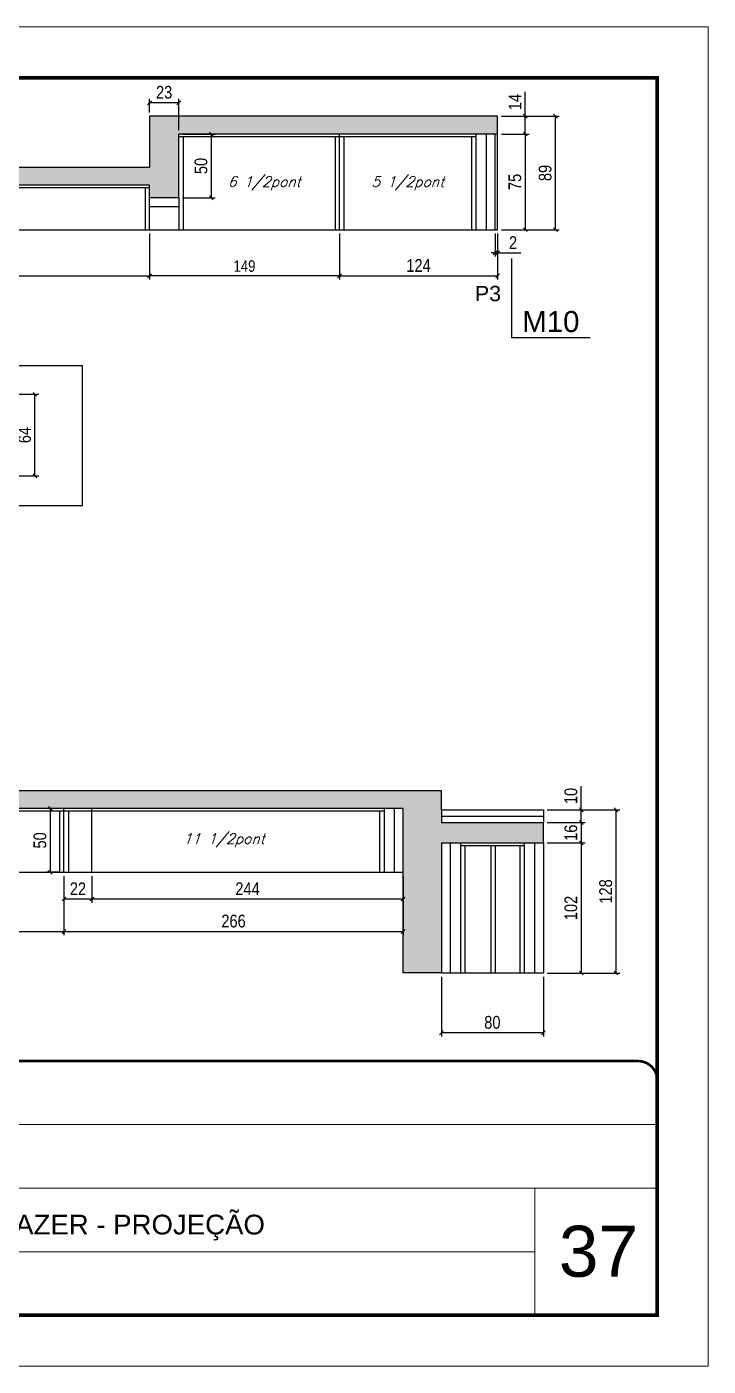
# Model space of a CAD drawing. Extents: x 2603 to 22413, y 1253 to 30260.
# Drawn here: x 3554 to 4088, y 18482 to 19532 of the extents above; entities that cross this region are included whole.
import ezdxf

# ---------------------------------------------------------------- set-up
doc = ezdxf.new("R2010")
doc.units = 0
doc.linetypes.add('CONTINUO', pattern=[0])
doc.linetypes.add('DASHED', pattern=[0.75, 0.5, -0.25])
for name, color, linetype in [('5', 5, 'Continuous'), ('COTA', 241, 'Continuous'), ('NOMENCLATURA', 7, 'Continuous'), ('Painéis', 200, 'Continuous'), ('SARR_2.2x10', 60, 'Continuous'), ('SARR_2.2x7', 40, 'Continuous'), ('SARR_3.5x7', 81, 'Continuous'), ('texto', 7, 'Continuous')]:
    doc.layers.add(name, color=color, linetype=linetype)
for name, color, linetype, lineweight in [('CARIMBO', 255, 'Continuous', 9), ('Folhas', 255, 'Continuous', 9), ('SARRAFO DE PRESSAO', 251, 'DASHED', 9)]:
    doc.layers.add(name, color=color, linetype=linetype, lineweight=lineweight)
doc.styles.add('ARIAL', font='arial.ttf')
doc.styles.add('COTA TECNICA', font='techl___.ttf', dxfattribs={"height": 10})
doc.styles.add('COTA TECNICA-50', font='techl___.ttf', dxfattribs={"height": 9})
doc.styles.add('Romans', font='romans.shx')
doc.styles.get("Standard").update_dxf_attribs({"font": 'arial.ttf'})
doc.dimstyles.new('COTA PAINEL-50', dxfattribs={"dimtxt": 9, "dimasz": 3, "dimexe": 3, "dimexo": 3, "dimgap": 3, "dimtad": 1, "dimdec": 1, "dimzin": 12, "dimdsep": 46, "dimtxsty": 'COTA TECNICA-50', "dimblk1": 'OBLIQUE', "dimblk2": 'OBLIQUE', "dimsah": 1, "dimcen": 0.9, "dimclrd": 4, "dimclre": 4, "dimclrt": 240, "dimadec": 1, "dimazin": 3, "dimtfac": 1, "dimtdec": 1, "dimtmove": 0, "dimatfit": 3, "dimfxl": 1, "dimtolj": 1, "dimtzin": 12, "dimarcsym": 0})
doc.dimstyles.new('PAINEL', dxfattribs={"dimtxt": 10, "dimasz": 3, "dimexe": 3, "dimexo": 3, "dimgap": 3, "dimtad": 1, "dimdec": 1, "dimzin": 12, "dimdsep": 46, "dimtxsty": 'COTA TECNICA', "dimblk1": 'OBLIQUE', "dimblk2": 'OBLIQUE', "dimsah": 1, "dimcen": 0.9, "dimclrd": 4, "dimclre": 4, "dimclrt": 240, "dimadec": 1, "dimazin": 3, "dimtfac": 1, "dimtdec": 1, "dimtmove": 0, "dimatfit": 3, "dimfxl": 1, "dimtolj": 1, "dimtzin": 12, "dimarcsym": 0})

# ---------------------------------------------------------------- blocks, each defined once
blk = doc.blocks.new('9999999999')
at = {"color": 30, "linetype": 'CONTINUO'}
for p, q in [((98564.6, 34379.6), (99584, 34379.6)), ((98564.6, 34329.8), (99488, 34329.8)), ((99584, 34329.8), (99488, 34329.8)), ((99488, 34329.8), (99488, 34230.2)), ((98564.6, 34280), (99488, 34280))]:
    blk.add_line(p, q, dxfattribs=at)
at = {"color": 30, "linetype": 'CONTINUO', "const_width": 2}
blk.add_lwpolyline([(99584, 34230.2), (99584, 34414.4, 0.414214), (99569, 34429.4), (98229, 34429.4, 0.414214), (98214, 34414.4), (98214, 34245.2, 0.414214), (98229, 34230.2), (99584, 34230.2)], format="xyb", dxfattribs=at)
at = {"layer": 'Folhas'}
blk.add_lwpolyline([(98139, 34190.2), (99624, 34190.2), (99624, 35240.2), (98139, 35240.2)], close=True, dxfattribs=at)
at = {"layer": 'Folhas', "color": 30, "const_width": 3}
blk.add_lwpolyline([(98214, 34230.2), (99584, 34230.2), (99584, 35200.2), (98214, 35200.2)], close=True, dxfattribs=at)
at = {"color": 7, "linetype": 'Continuous', "ltscale": 5, "style": 'ARIAL'}
blk.add_text('BUSINESS CENTER E LAZER - PROJEÇÃO', height=15.483, dxfattribs=at).set_placement((98837.7, 34293.5))
blk = doc.blocks.new('_Oblique')
at = {"color": 0, "linetype": 'ByBlock', "lineweight": -2}
blk.add_line((-0.5, -0.5), (0.5, 0.5), dxfattribs=at)
blk = doc.blocks.new('*D411')
at = {"layer": 'COTA', "color": 4, "linetype": 'ByBlock', "lineweight": -2, "transparency": 16777216}
for p, q in [((3649.8, 19369.9), (3649.8, 19333.8)), ((3798.8, 19369.9), (3798.8, 19333.8)), ((3798.8, 19336.8), (3649.8, 19336.8))]:
    blk.add_line(p, q, dxfattribs=at)
at = {"layer": 'Defpoints', "color": 0, "linetype": 'ByBlock', "transparency": 16777216}
for p in [(3649.8, 19372.9), (3798.8, 19372.9), (3649.8, 19336.8)]:
    blk.add_point(p, dxfattribs=at)
at = {"layer": 'COTA', "color": 4, "linetype": 'ByBlock', "lineweight": -2, "transparency": 16777216, "xscale": 3, "yscale": 3, "zscale": 3, "rotation": 180}
blk.add_blockref('_Oblique', (3649.8, 19336.8), dxfattribs=at)
at = {"layer": 'COTA', "color": 4, "linetype": 'ByBlock', "lineweight": -2, "transparency": 16777216, "xscale": 3, "yscale": 3, "zscale": 3}
blk.add_blockref('_Oblique', (3798.8, 19336.8), dxfattribs=at)
at = {"layer": 'COTA', "color": 240, "linetype": 'ByBlock', "transparency": 16777216, "insert": (3724.3, 19344.4), "char_height": 9, "attachment_point": 5, "style": 'COTA TECNICA-50'}
blk.add_mtext('\\A1;149', dxfattribs=at)
blk = doc.blocks.new('*D2286')
at = {"layer": 'COTA', "color": 4, "linetype": 'ByBlock', "lineweight": -2, "transparency": 16777216}
for p, q in [((3798.8, 19369.9), (3798.8, 19333.8)), ((3922.8, 19369.9), (3922.8, 19333.8)), ((3798.8, 19336.8), (3922.8, 19336.8))]:
    blk.add_line(p, q, dxfattribs=at)
at = {"layer": 'Defpoints', "color": 0, "linetype": 'ByBlock', "transparency": 16777216}
for p in [(3798.8, 19372.9), (3922.8, 19372.9), (3922.8, 19336.8)]:
    blk.add_point(p, dxfattribs=at)
at = {"layer": 'COTA', "color": 4, "linetype": 'ByBlock', "lineweight": -2, "transparency": 16777216, "xscale": 3, "yscale": 3, "zscale": 3, "rotation": 180}
blk.add_blockref('_Oblique', (3798.8, 19336.8), dxfattribs=at)
at = {"layer": 'COTA', "color": 4, "linetype": 'ByBlock', "lineweight": -2, "transparency": 16777216, "xscale": 3, "yscale": 3, "zscale": 3}
blk.add_blockref('_Oblique', (3922.8, 19336.8), dxfattribs=at)
at = {"layer": 'COTA', "color": 240, "linetype": 'ByBlock', "transparency": 16777216, "insert": (3860.8, 19344.9), "char_height": 10, "attachment_point": 5, "style": 'COTA TECNICA'}
blk.add_mtext('\\A1;124', dxfattribs=at)
blk = doc.blocks.new('*D2287')
at = {"layer": 'COTA', "color": 4, "linetype": 'ByBlock', "lineweight": -2, "transparency": 16777216}
for p, q in [((3405.8, 19369.9), (3405.8, 19333.8)), ((3649.8, 19369.9), (3649.8, 19333.8)), ((3405.8, 19336.8), (3649.8, 19336.8))]:
    blk.add_line(p, q, dxfattribs=at)
at = {"layer": 'Defpoints', "color": 0, "linetype": 'ByBlock', "transparency": 16777216}
for p in [(3405.8, 19372.9), (3649.8, 19372.9), (3649.8, 19336.8)]:
    blk.add_point(p, dxfattribs=at)
at = {"layer": 'COTA', "color": 4, "linetype": 'ByBlock', "lineweight": -2, "transparency": 16777216, "xscale": 3, "yscale": 3, "zscale": 3, "rotation": 180}
blk.add_blockref('_Oblique', (3405.8, 19336.8), dxfattribs=at)
at = {"layer": 'COTA', "color": 4, "linetype": 'ByBlock', "lineweight": -2, "transparency": 16777216, "xscale": 3, "yscale": 3, "zscale": 3}
blk.add_blockref('_Oblique', (3649.8, 19336.8), dxfattribs=at)
at = {"layer": 'COTA', "color": 240, "linetype": 'ByBlock', "transparency": 16777216, "insert": (3527.8, 19344.9), "char_height": 10, "attachment_point": 5, "style": 'COTA TECNICA'}
blk.add_mtext('\\A1;244', dxfattribs=at)
blk = doc.blocks.new('*D2308')
at = {"layer": 'COTA', "color": 4, "linetype": 'ByBlock', "lineweight": -2, "transparency": 16777216}
for p, q in [((3925.8, 19447.9), (3947.5, 19447.9)), ((3944.5, 19447.9), (3944.5, 19372.9)), ((3925.8, 19372.9), (3947.5, 19372.9))]:
    blk.add_line(p, q, dxfattribs=at)
at = {"layer": 'Defpoints', "color": 0, "linetype": 'ByBlock', "transparency": 16777216}
for p in [(3922.8, 19447.9), (3922.8, 19372.9), (3944.5, 19372.9)]:
    blk.add_point(p, dxfattribs=at)
at = {"layer": 'COTA', "color": 4, "linetype": 'ByBlock', "lineweight": -2, "transparency": 16777216, "xscale": 3, "yscale": 3, "zscale": 3}
for p, rotation in [((3944.5, 19447.9), 90), ((3944.5, 19372.9), 270)]:
    blk.add_blockref('_Oblique', p, dxfattribs=dict(at, rotation=rotation))
at = {"layer": 'COTA', "color": 240, "linetype": 'ByBlock', "transparency": 16777216, "insert": (3936.4, 19410.4), "char_height": 10, "attachment_point": 5, "rotation": 90, "style": 'COTA TECNICA'}
blk.add_mtext('\\A1;75', dxfattribs=at)
blk = doc.blocks.new('*D2309')
at = {"layer": 'COTA', "color": 4, "linetype": 'ByBlock', "lineweight": -2, "transparency": 16777216}
for p, q in [((3944.5, 19461.9), (3944.5, 19481)), ((3925.8, 19461.9), (3947.5, 19461.9)), ((3944.5, 19447.9), (3944.5, 19461.9)), ((3925.8, 19447.9), (3947.5, 19447.9))]:
    blk.add_line(p, q, dxfattribs=at)
at = {"layer": 'Defpoints', "color": 0, "linetype": 'ByBlock', "transparency": 16777216}
for p in [(3922.8, 19461.9), (3944.5, 19461.9), (3922.8, 19447.9)]:
    blk.add_point(p, dxfattribs=at)
at = {"layer": 'COTA', "color": 4, "linetype": 'ByBlock', "lineweight": -2, "transparency": 16777216, "xscale": 3, "yscale": 3, "zscale": 3}
for p, rotation in [((3944.5, 19461.9), 90), ((3944.5, 19447.9), 270)]:
    blk.add_blockref('_Oblique', p, dxfattribs=dict(at, rotation=rotation))
at = {"layer": 'COTA', "color": 240, "linetype": 'ByBlock', "transparency": 16777216, "insert": (3936.4, 19473), "char_height": 10, "attachment_point": 5, "rotation": 90, "style": 'COTA TECNICA'}
blk.add_mtext('\\A1;14', dxfattribs=at)
blk = doc.blocks.new('*D2310')
at = {"layer": 'COTA', "color": 4, "linetype": 'ByBlock', "lineweight": -2, "transparency": 16777216}
for p, q in [((3925.8, 19461.9), (3971.2, 19461.9)), ((3968.2, 19372.9), (3968.2, 19461.9)), ((3925.8, 19372.9), (3971.2, 19372.9))]:
    blk.add_line(p, q, dxfattribs=at)
at = {"layer": 'Defpoints', "color": 0, "linetype": 'ByBlock', "transparency": 16777216}
for p in [(3922.8, 19461.9), (3968.2, 19461.9), (3922.8, 19372.9)]:
    blk.add_point(p, dxfattribs=at)
at = {"layer": 'COTA', "color": 4, "linetype": 'ByBlock', "lineweight": -2, "transparency": 16777216, "xscale": 3, "yscale": 3, "zscale": 3}
for p, rotation in [((3968.2, 19461.9), 90), ((3968.2, 19372.9), 270)]:
    blk.add_blockref('_Oblique', p, dxfattribs=dict(at, rotation=rotation))
at = {"layer": 'COTA', "color": 240, "linetype": 'ByBlock', "transparency": 16777216, "insert": (3960.1, 19417.4), "char_height": 10, "attachment_point": 5, "rotation": 90, "style": 'COTA TECNICA'}
blk.add_mtext('\\A1;89', dxfattribs=at)
blk = doc.blocks.new('*D2311')
at = {"layer": 'COTA', "color": 4, "linetype": 'ByBlock', "lineweight": -2, "transparency": 16777216}
for p, q in [((3649.8, 19464.9), (3649.8, 19475.4)), ((3672.8, 19472.4), (3649.8, 19472.4)), ((3672.8, 19450.9), (3672.8, 19475.4))]:
    blk.add_line(p, q, dxfattribs=at)
at = {"layer": 'Defpoints', "color": 0, "linetype": 'ByBlock', "transparency": 16777216}
for p in [(3649.8, 19472.4), (3649.8, 19461.9), (3672.8, 19447.9)]:
    blk.add_point(p, dxfattribs=at)
at = {"layer": 'COTA', "color": 4, "linetype": 'ByBlock', "lineweight": -2, "transparency": 16777216, "xscale": 3, "yscale": 3, "zscale": 3, "rotation": 180}
blk.add_blockref('_Oblique', (3649.8, 19472.4), dxfattribs=at)
at = {"layer": 'COTA', "color": 4, "linetype": 'ByBlock', "lineweight": -2, "transparency": 16777216, "xscale": 3, "yscale": 3, "zscale": 3}
blk.add_blockref('_Oblique', (3672.8, 19472.4), dxfattribs=at)
at = {"layer": 'COTA', "color": 240, "linetype": 'ByBlock', "transparency": 16777216, "insert": (3661.3, 19480.6), "char_height": 10, "attachment_point": 5, "style": 'COTA TECNICA'}
blk.add_mtext('\\A1;23', dxfattribs=at)
blk = doc.blocks.new('*D2312')
at = {"layer": 'COTA', "color": 4, "linetype": 'ByBlock', "lineweight": -2, "transparency": 16777216}
for p, q in [((3675.8, 19447.9), (3701.3, 19447.9)), ((3698.3, 19447.9), (3698.3, 19397.9)), ((3675.8, 19397.9), (3701.3, 19397.9))]:
    blk.add_line(p, q, dxfattribs=at)
at = {"layer": 'Defpoints', "color": 0, "linetype": 'ByBlock', "transparency": 16777216}
for p in [(3672.8, 19447.9), (3672.8, 19397.9), (3698.3, 19397.9)]:
    blk.add_point(p, dxfattribs=at)
at = {"layer": 'COTA', "color": 4, "linetype": 'ByBlock', "lineweight": -2, "transparency": 16777216, "xscale": 3, "yscale": 3, "zscale": 3}
for p, rotation in [((3698.3, 19447.9), 90), ((3698.3, 19397.9), 270)]:
    blk.add_blockref('_Oblique', p, dxfattribs=dict(at, rotation=rotation))
at = {"layer": 'COTA', "color": 240, "linetype": 'ByBlock', "transparency": 16777216, "insert": (3690.2, 19422.9), "char_height": 10, "attachment_point": 5, "rotation": 90, "style": 'COTA TECNICA'}
blk.add_mtext('\\A1;50', dxfattribs=at)
blk = doc.blocks.new('*D2315')
at = {"layer": 'COTA', "color": 4, "linetype": 'ByBlock', "lineweight": -2, "transparency": 16777216}
for p, q in [((3920.8, 19369.9), (3920.8, 19351.8)), ((3922.8, 19369.9), (3922.8, 19351.8)), ((3920.8, 19354.8), (3917.8, 19354.8)), ((3920.8, 19354.8), (3922.8, 19354.8)), ((3922.8, 19354.8), (3941, 19354.8))]:
    blk.add_line(p, q, dxfattribs=at)
at = {"layer": 'Defpoints', "color": 0, "linetype": 'ByBlock', "transparency": 16777216}
for p in [(3920.8, 19372.9), (3922.8, 19372.9), (3922.8, 19354.8)]:
    blk.add_point(p, dxfattribs=at)
at = {"layer": 'COTA', "color": 4, "linetype": 'ByBlock', "lineweight": -2, "transparency": 16777216, "xscale": 3, "yscale": 3, "zscale": 3}
blk.add_blockref('_Oblique', (3920.8, 19354.8), dxfattribs=at)
at = {"layer": 'COTA', "color": 4, "linetype": 'ByBlock', "lineweight": -2, "transparency": 16777216, "xscale": 3, "yscale": 3, "zscale": 3, "rotation": 180}
blk.add_blockref('_Oblique', (3922.8, 19354.8), dxfattribs=at)
at = {"layer": 'COTA', "color": 240, "linetype": 'ByBlock', "transparency": 16777216, "insert": (3934.9, 19362.8), "char_height": 10, "attachment_point": 5, "style": 'COTA TECNICA'}
blk.add_mtext('\\A1;2', dxfattribs=at)
blk = doc.blocks.new('*D2290')
at = {"layer": 'COTA', "color": 4, "linetype": 'ByBlock', "lineweight": -2, "transparency": 16777216}
for p, q in [((3500.7, 19243.9), (3563, 19243.9)), ((3560, 19179.9), (3560, 19243.9)), ((3500.7, 19179.9), (3563, 19179.9))]:
    blk.add_line(p, q, dxfattribs=at)
at = {"layer": 'Defpoints', "color": 0, "linetype": 'ByBlock', "transparency": 16777216}
for p in [(3497.7, 19243.9), (3560, 19243.9), (3497.7, 19179.9)]:
    blk.add_point(p, dxfattribs=at)
at = {"layer": 'COTA', "color": 4, "linetype": 'ByBlock', "lineweight": -2, "transparency": 16777216, "xscale": 3, "yscale": 3, "zscale": 3}
for p, rotation in [((3560, 19243.9), 90), ((3560, 19179.9), 270)]:
    blk.add_blockref('_Oblique', p, dxfattribs=dict(at, rotation=rotation))
at = {"layer": 'COTA', "color": 240, "linetype": 'ByBlock', "transparency": 16777216, "insert": (3551.9, 19211.9), "char_height": 10, "attachment_point": 5, "rotation": 90, "style": 'COTA TECNICA'}
blk.add_mtext('\\A1;64', dxfattribs=at)
blk = doc.blocks.new('*D2297')
at = {"layer": 'COTA', "color": 4, "linetype": 'ByBlock', "lineweight": -2, "transparency": 16777216}
for p, q in [((3338.7, 18866.2), (3338.7, 18819.8)), ((3582.7, 18866.2), (3582.7, 18819.8)), ((3338.7, 18822.8), (3582.7, 18822.8))]:
    blk.add_line(p, q, dxfattribs=at)
at = {"layer": 'Defpoints', "color": 0, "linetype": 'ByBlock', "transparency": 16777216}
for p in [(3338.7, 18869.2), (3582.7, 18869.2), (3582.7, 18822.8)]:
    blk.add_point(p, dxfattribs=at)
at = {"layer": 'COTA', "color": 4, "linetype": 'ByBlock', "lineweight": -2, "transparency": 16777216, "xscale": 3, "yscale": 3, "zscale": 3, "rotation": 180}
blk.add_blockref('_Oblique', (3338.7, 18822.8), dxfattribs=at)
at = {"layer": 'COTA', "color": 4, "linetype": 'ByBlock', "lineweight": -2, "transparency": 16777216, "xscale": 3, "yscale": 3, "zscale": 3}
blk.add_blockref('_Oblique', (3582.7, 18822.8), dxfattribs=at)
at = {"layer": 'COTA', "color": 240, "linetype": 'ByBlock', "transparency": 16777216, "insert": (3460.7, 18830.8), "char_height": 10, "attachment_point": 5, "style": 'COTA TECNICA'}
blk.add_mtext('\\A1;244', dxfattribs=at)
blk = doc.blocks.new('*D2300')
at = {"layer": 'COTA', "color": 4, "linetype": 'ByBlock', "lineweight": -2, "transparency": 16777216}
for p, q in [((3582.7, 18866.2), (3582.7, 18819.8)), ((3848.7, 18866.2), (3848.7, 18819.8)), ((3582.7, 18822.8), (3848.7, 18822.8))]:
    blk.add_line(p, q, dxfattribs=at)
at = {"layer": 'Defpoints', "color": 0, "linetype": 'ByBlock', "transparency": 16777216}
for p in [(3582.7, 18869.2), (3848.7, 18869.2), (3848.7, 18822.8)]:
    blk.add_point(p, dxfattribs=at)
at = {"layer": 'COTA', "color": 4, "linetype": 'ByBlock', "lineweight": -2, "transparency": 16777216, "xscale": 3, "yscale": 3, "zscale": 3, "rotation": 180}
blk.add_blockref('_Oblique', (3582.7, 18822.8), dxfattribs=at)
at = {"layer": 'COTA', "color": 4, "linetype": 'ByBlock', "lineweight": -2, "transparency": 16777216, "xscale": 3, "yscale": 3, "zscale": 3}
blk.add_blockref('_Oblique', (3848.7, 18822.8), dxfattribs=at)
at = {"layer": 'COTA', "color": 240, "linetype": 'ByBlock', "transparency": 16777216, "insert": (3715.7, 18830.9), "char_height": 10, "attachment_point": 5, "style": 'COTA TECNICA'}
blk.add_mtext('\\A1;266', dxfattribs=at)
blk = doc.blocks.new('*D2301')
at = {"layer": 'COTA', "color": 4, "linetype": 'ByBlock', "lineweight": -2, "transparency": 16777216}
for p, q in [((3582.7, 18866.2), (3582.7, 18845.3)), ((3604.7, 18866.2), (3604.7, 18845.3)), ((3582.7, 18848.3), (3604.7, 18848.3))]:
    blk.add_line(p, q, dxfattribs=at)
at = {"layer": 'Defpoints', "color": 0, "linetype": 'ByBlock', "transparency": 16777216}
for p in [(3582.7, 18869.2), (3604.7, 18869.2), (3604.7, 18848.3)]:
    blk.add_point(p, dxfattribs=at)
at = {"layer": 'COTA', "color": 4, "linetype": 'ByBlock', "lineweight": -2, "transparency": 16777216, "xscale": 3, "yscale": 3, "zscale": 3, "rotation": 180}
blk.add_blockref('_Oblique', (3582.7, 18848.3), dxfattribs=at)
at = {"layer": 'COTA', "color": 4, "linetype": 'ByBlock', "lineweight": -2, "transparency": 16777216, "xscale": 3, "yscale": 3, "zscale": 3}
blk.add_blockref('_Oblique', (3604.7, 18848.3), dxfattribs=at)
at = {"layer": 'COTA', "color": 240, "linetype": 'ByBlock', "transparency": 16777216, "insert": (3593.7, 18856.3), "char_height": 10, "attachment_point": 5, "style": 'COTA TECNICA'}
blk.add_mtext('\\A1;22', dxfattribs=at)
blk = doc.blocks.new('*D2302')
at = {"layer": 'COTA', "color": 4, "linetype": 'ByBlock', "lineweight": -2, "transparency": 16777216}
for p, q in [((3604.7, 18866.2), (3604.7, 18845.3)), ((3848.7, 18866.2), (3848.7, 18845.3)), ((3604.7, 18848.3), (3848.7, 18848.3))]:
    blk.add_line(p, q, dxfattribs=at)
at = {"layer": 'Defpoints', "color": 0, "linetype": 'ByBlock', "transparency": 16777216}
for p in [(3604.7, 18869.2), (3848.7, 18869.2), (3848.7, 18848.3)]:
    blk.add_point(p, dxfattribs=at)
at = {"layer": 'COTA', "color": 4, "linetype": 'ByBlock', "lineweight": -2, "transparency": 16777216, "xscale": 3, "yscale": 3, "zscale": 3, "rotation": 180}
blk.add_blockref('_Oblique', (3604.7, 18848.3), dxfattribs=at)
at = {"layer": 'COTA', "color": 4, "linetype": 'ByBlock', "lineweight": -2, "transparency": 16777216, "xscale": 3, "yscale": 3, "zscale": 3}
blk.add_blockref('_Oblique', (3848.7, 18848.3), dxfattribs=at)
at = {"layer": 'COTA', "color": 240, "linetype": 'ByBlock', "transparency": 16777216, "insert": (3726.7, 18856.3), "char_height": 10, "attachment_point": 5, "style": 'COTA TECNICA'}
blk.add_mtext('\\A1;244', dxfattribs=at)
blk = doc.blocks.new('*D2375')
at = {"layer": 'COTA', "color": 4, "linetype": 'ByBlock', "lineweight": -2, "transparency": 16777216}
for p, q in [((3878.7, 18787.2), (3878.7, 18740.4)), ((3958.7, 18787.2), (3958.7, 18740.4)), ((3958.7, 18743.4), (3878.7, 18743.4))]:
    blk.add_line(p, q, dxfattribs=at)
at = {"layer": 'Defpoints', "color": 0, "linetype": 'ByBlock', "transparency": 16777216}
for p in [(3878.7, 18790.2), (3958.7, 18790.2), (3878.7, 18743.4)]:
    blk.add_point(p, dxfattribs=at)
at = {"layer": 'COTA', "color": 4, "linetype": 'ByBlock', "lineweight": -2, "transparency": 16777216, "xscale": 3, "yscale": 3, "zscale": 3, "rotation": 180}
blk.add_blockref('_Oblique', (3878.7, 18743.4), dxfattribs=at)
at = {"layer": 'COTA', "color": 4, "linetype": 'ByBlock', "lineweight": -2, "transparency": 16777216, "xscale": 3, "yscale": 3, "zscale": 3}
blk.add_blockref('_Oblique', (3958.7, 18743.4), dxfattribs=at)
at = {"layer": 'COTA', "color": 240, "linetype": 'ByBlock', "transparency": 16777216, "insert": (3918.7, 18751.5), "char_height": 10, "attachment_point": 5, "style": 'COTA TECNICA'}
blk.add_mtext('\\A1;80', dxfattribs=at)
blk = doc.blocks.new('*D2376')
at = {"layer": 'COTA', "color": 4, "linetype": 'ByBlock', "lineweight": -2, "transparency": 16777216}
for p, q in [((3961.7, 18892.2), (3991.4, 18892.2)), ((3988.4, 18892.2), (3988.4, 18790.2)), ((3961.7, 18790.2), (3991.4, 18790.2))]:
    blk.add_line(p, q, dxfattribs=at)
at = {"layer": 'Defpoints', "color": 0, "linetype": 'ByBlock', "transparency": 16777216}
for p in [(3958.7, 18892.2), (3958.7, 18790.2), (3988.4, 18790.2)]:
    blk.add_point(p, dxfattribs=at)
at = {"layer": 'COTA', "color": 4, "linetype": 'ByBlock', "lineweight": -2, "transparency": 16777216, "xscale": 3, "yscale": 3, "zscale": 3}
for p, rotation in [((3988.4, 18892.2), 90), ((3988.4, 18790.2), 270)]:
    blk.add_blockref('_Oblique', p, dxfattribs=dict(at, rotation=rotation))
at = {"layer": 'COTA', "color": 240, "linetype": 'ByBlock', "transparency": 16777216, "insert": (3980.3, 18841.2), "char_height": 10, "attachment_point": 5, "rotation": 90, "style": 'COTA TECNICA'}
blk.add_mtext('\\A1;102', dxfattribs=at)
blk = doc.blocks.new('*D2377')
at = {"layer": 'COTA', "color": 4, "linetype": 'ByBlock', "lineweight": -2, "transparency": 16777216}
for p, q in [((3961.7, 18908.2), (3991.4, 18908.2)), ((3988.4, 18908.2), (3988.4, 18892.2)), ((3961.7, 18892.2), (3991.4, 18892.2))]:
    blk.add_line(p, q, dxfattribs=at)
at = {"layer": 'Defpoints', "color": 0, "linetype": 'ByBlock', "transparency": 16777216}
for p in [(3958.7, 18908.2), (3958.7, 18892.2), (3988.4, 18892.2)]:
    blk.add_point(p, dxfattribs=at)
at = {"layer": 'COTA', "color": 4, "linetype": 'ByBlock', "lineweight": -2, "transparency": 16777216, "xscale": 3, "yscale": 3, "zscale": 3}
for p, rotation in [((3988.4, 18908.2), 90), ((3988.4, 18892.2), 270)]:
    blk.add_blockref('_Oblique', p, dxfattribs=dict(at, rotation=rotation))
at = {"layer": 'COTA', "color": 240, "linetype": 'ByBlock', "transparency": 16777216, "insert": (3980.3, 18900.2), "char_height": 10, "attachment_point": 5, "rotation": 90, "style": 'COTA TECNICA'}
blk.add_mtext('\\A1;16', dxfattribs=at)
blk = doc.blocks.new('*D2378')
at = {"layer": 'COTA', "color": 4, "linetype": 'ByBlock', "lineweight": -2, "transparency": 16777216}
for p, q in [((3988.4, 18918.2), (3988.4, 18936.7)), ((3961.7, 18918.2), (3991.4, 18918.2)), ((3988.4, 18908.2), (3988.4, 18918.2)), ((3961.7, 18908.2), (3991.4, 18908.2))]:
    blk.add_line(p, q, dxfattribs=at)
at = {"layer": 'Defpoints', "color": 0, "linetype": 'ByBlock', "transparency": 16777216}
for p in [(3958.7, 18918.2), (3988.4, 18918.2), (3958.7, 18908.2)]:
    blk.add_point(p, dxfattribs=at)
at = {"layer": 'COTA', "color": 4, "linetype": 'ByBlock', "lineweight": -2, "transparency": 16777216, "xscale": 3, "yscale": 3, "zscale": 3}
for p, rotation in [((3988.4, 18918.2), 90), ((3988.4, 18908.2), 270)]:
    blk.add_blockref('_Oblique', p, dxfattribs=dict(at, rotation=rotation))
at = {"layer": 'COTA', "color": 240, "linetype": 'ByBlock', "transparency": 16777216, "insert": (3980.3, 18929), "char_height": 10, "attachment_point": 5, "rotation": 90, "style": 'COTA TECNICA'}
blk.add_mtext('\\A1;10', dxfattribs=at)
blk = doc.blocks.new('*D2386')
at = {"layer": 'COTA', "color": 4, "linetype": 'ByBlock', "lineweight": -2, "transparency": 16777216}
for p, q in [((3579.7, 18919.2), (3569.1, 18919.2)), ((3572.1, 18869.2), (3572.1, 18919.2)), ((3579.7, 18869.2), (3569.1, 18869.2))]:
    blk.add_line(p, q, dxfattribs=at)
at = {"layer": 'Defpoints', "color": 0, "linetype": 'ByBlock', "transparency": 16777216}
for p in [(3572.1, 18919.2), (3582.7, 18919.2), (3582.7, 18869.2)]:
    blk.add_point(p, dxfattribs=at)
at = {"layer": 'COTA', "color": 4, "linetype": 'ByBlock', "lineweight": -2, "transparency": 16777216, "xscale": 3, "yscale": 3, "zscale": 3}
for p, rotation in [((3572.1, 18919.2), 90), ((3572.1, 18869.2), 270)]:
    blk.add_blockref('_Oblique', p, dxfattribs=dict(at, rotation=rotation))
at = {"layer": 'COTA', "color": 240, "linetype": 'ByBlock', "transparency": 16777216, "insert": (3563.9, 18894.2), "char_height": 10, "attachment_point": 5, "rotation": 90, "style": 'COTA TECNICA'}
blk.add_mtext('\\A1;50', dxfattribs=at)
blk = doc.blocks.new('*D386')
at = {"layer": 'COTA', "color": 4, "linetype": 'ByBlock', "lineweight": -2, "transparency": 16777216}
for p, q in [((3961.7, 18918.2), (4018.7, 18918.2)), ((4015.7, 18790.2), (4015.7, 18918.2)), ((3961.7, 18790.2), (4018.7, 18790.2))]:
    blk.add_line(p, q, dxfattribs=at)
at = {"layer": 'Defpoints', "color": 0, "linetype": 'ByBlock', "transparency": 16777216}
for p in [(3958.7, 18918.2), (4015.7, 18918.2), (3958.7, 18790.2)]:
    blk.add_point(p, dxfattribs=at)
at = {"layer": 'COTA', "color": 4, "linetype": 'ByBlock', "lineweight": -2, "transparency": 16777216, "xscale": 3, "yscale": 3, "zscale": 3}
for p, rotation in [((4015.7, 18918.2), 90), ((4015.7, 18790.2), 270)]:
    blk.add_blockref('_Oblique', p, dxfattribs=dict(at, rotation=rotation))
at = {"layer": 'COTA', "color": 240, "linetype": 'ByBlock', "transparency": 16777216, "insert": (4007.6, 18854.2), "char_height": 10, "attachment_point": 5, "rotation": 90, "style": 'COTA TECNICA'}
blk.add_mtext('\\A1;128', dxfattribs=at)

msp = doc.modelspace()

# ---------------------------------------------------------------- hatches: boundary and pattern name
at = {"layer": 'COTA', "linetype": 'ByBlock'}
h = msp.add_hatch(dxfattribs=at)
h.set_pattern_fill('AR-CONC', color=256, scale=0.03)
h.set_pattern_definition([(50, (-126452.0314, -5371.0305), (5.46554007, -0.47817257), [0.5715, -6.2865]), (355, (-126452.0314, -5371.0305), (-1.05730264, 5.73170536), [0.4572, -5.02921753]), (100.4514447, (-126451.576, -5371.0704), (4.40823741, 5.25353256), [0.48570026, -5.34270734]), (46.1842, (-126452.0314, -5369.5065), (8.13237123, -1.26126984), [0.85725, -9.42975]), (96.6355576, (-126451.354, -5369.612), (7.122124, 7.42278374), [0.7285507, -8.01406824]), (351.184151, (-126452.031, -5369.5065), (7.122124, 7.42278374), [0.685799, -7.54379196]), (21, (-126451.2694, -5369.8875), (4.54843174, -3.06795595), [0.5715, -6.2865]), (326, (-126451.2694, -5369.8875), (1.85406085, 5.52563898), [0.4572, -5.0292]), (71.451445, (-126450.8904, -5370.143), (6.40249258, 2.45768307), [0.48570026, -5.34269813]), (37.5, (-126452.0314, -5371.0305), (0.092658098, 2.536651166), [0, -4.96824, 0, -5.1054, 0, -5.04825]), (7.5, (-126452.0314, -5371.0305), (2.004589875, 3.005417245), [0, -2.91084, 0, -4.85394, 0, -1.92405]), (327.5, (-126453.7307, -5371.0305), (4.067717855, -0.17186232), [0, -1.905, 0, -5.9436, 0, -7.8867]), (317.5, (-126454.4927, -5371.0305), (4.44387544, 0.76279473), [0, -2.4765, 0, -3.94716, 0, -5.6007])])
h.paths.add_polyline_path([(3649.84, 19421.9), (2725.84, 19421.9), (2725.84, 19407.9), (3155.84, 19407.9), (3155.84, 19372.9), (3185.84, 19372.9), (3185.84, 19407.9), (3649.84, 19407.9), (3649.84, 19397.9), (3672.84, 19397.9), (3672.84, 19447.9), (3922.84, 19447.9), (3922.84, 19461.9), (3649.84, 19461.9)])
h = msp.add_hatch(dxfattribs=at)
h.set_pattern_fill('AR-CONC', color=256, scale=0.03)
h.set_pattern_definition([(50, (-126418.0314, -5371.0305), (5.46554007, -0.47817257), [0.5715, -6.2865]), (355, (-126418.0314, -5371.0305), (-1.05730264, 5.73170536), [0.4572, -5.02921753]), (100.4514447, (-126417.576, -5371.0704), (4.40823741, 5.25353256), [0.48570026, -5.34270734]), (46.1842, (-126418.0314, -5369.5065), (8.13237123, -1.26126984), [0.85725, -9.42975]), (96.6355576, (-126417.354, -5369.612), (7.122124, 7.42278374), [0.7285507, -8.01406824]), (351.184151, (-126418.031, -5369.5065), (7.122124, 7.42278374), [0.685799, -7.54379196]), (21, (-126417.2694, -5369.8875), (4.54843174, -3.06795595), [0.5715, -6.2865]), (326, (-126417.2694, -5369.8875), (1.85406085, 5.52563898), [0.4572, -5.0292]), (71.451445, (-126416.8904, -5370.143), (6.40249258, 2.45768307), [0.48570026, -5.34269813]), (37.5, (-126418.0314, -5371.0305), (0.092658098, 2.536651166), [0, -4.96824, 0, -5.1054, 0, -5.04825]), (7.5, (-126418.0314, -5371.0305), (2.004589875, 3.005417245), [0, -2.91084, 0, -4.85394, 0, -1.92405]), (327.5, (-126419.7307, -5371.0305), (4.067717855, -0.17186232), [0, -1.905, 0, -5.9436, 0, -7.8867]), (317.5, (-126420.4927, -5371.0305), (4.44387544, 0.76279473), [0, -2.4765, 0, -3.94716, 0, -5.6007])])
h.paths.add_polyline_path([(3878.72, 18892.25), (3958.72, 18892.25), (3958.72, 18908.25), (3878.72, 18908.25), (3878.72, 18918.25), (3878.72, 18933.25), (3360.72, 18933.25), (2725.22, 18933.25), (2725.22, 18919.25), (3848.72, 18919.25), (3848.72, 18869.25), (3848.72, 18790.25), (3878.72, 18790.25)])

# ---------------------------------------------------------------- linework, layer by layer
for p, q in [((3922.84, 19461.9), (3649.84, 19461.9)), ((3649.84, 19461.9), (3649.84, 19421.9)), ((3922.84, 19447.9), (3922.84, 19461.9)), ((2725.84, 19421.9), (3649.84, 19421.9)), ((3672.84, 19397.9), (3672.84, 19372.9)), ((3360.72, 18933.25), (3878.72, 18933.25)), ((3878.72, 18918.25), (3878.72, 18933.25)), ((3958.72, 18892.25), (3958.72, 18908.25)), ((3848.72, 18790.25), (3848.72, 18869.25)), ((3878.72, 18790.25), (3848.72, 18790.25))]:
    msp.add_line(p, q, dxfattribs=at)
at = {"layer": 'COTA'}
msp.add_lwpolyline([(3312.01, 19266.5), (3597.14, 19266.5), (3597.14, 19156.5), (3312.01, 19156.5)], close=True, dxfattribs=at)
at = {"layer": 'NOMENCLATURA', "linetype": 'Continuous'}
for p in [(3933.66, 19350.32), (3995.44, 19288.25)]:
    msp.add_line(p, (3933.66, 19288.25), dxfattribs=at)
at = {"layer": 'Painéis', "linetype": 'Continuous'}
for p, q in [((3922.84, 19447.9), (3672.84, 19447.9)), ((3672.84, 19397.9), (3672.84, 19447.9)), ((3798.84, 19372.9), (3798.84, 19447.9)), ((3920.84, 19372.9), (3920.84, 19447.9)), ((3922.84, 19372.9), (3922.84, 19447.9)), ((3649.84, 19407.9), (3185.84, 19407.9)), ((3649.84, 19372.9), (3649.84, 19407.9)), ((3672.84, 19397.9), (3649.84, 19397.9)), ((3185.84, 19372.9), (3649.84, 19372.9)), ((3649.84, 19372.9), (3922.84, 19372.9)), ((3848.72, 18919.25), (2725.22, 18919.25)), ((3582.72, 18869.25), (3582.72, 18919.25)), ((3604.72, 18869.25), (3604.72, 18919.25)), ((3848.72, 18869.25), (3848.72, 18919.25)), ((3878.72, 18918.25), (3878.72, 18908.25)), ((3878.72, 18918.25), (3958.72, 18918.25)), ((3958.72, 18918.25), (3958.72, 18908.25)), ((3878.72, 18908.25), (3958.72, 18908.25)), ((3878.72, 18892.25), (3958.72, 18892.25)), ((3878.72, 18892.25), (3878.72, 18790.25)), ((3958.72, 18892.25), (3958.72, 18790.25)), ((3338.72, 18869.25), (3848.72, 18869.25)), ((3878.72, 18790.25), (3958.72, 18790.25))]:
    msp.add_line(p, q, dxfattribs=at)
at = {"layer": 'SARR_2.2x10', "linetype": 'Continuous'}
msp.add_line((3878.72, 18913.25), (3958.72, 18913.25), dxfattribs=at)
at = {"layer": 'SARR_2.2x7', "linetype": 'Continuous'}
for p, q in [((3913.84, 19447.9), (3913.84, 19372.9)), ((3798.84, 19445.7), (3672.84, 19445.7)), ((3905.84, 19445.7), (3798.84, 19445.7)), ((3649.84, 19405.7), (3405.84, 19405.7)), ((3672.84, 19390.9), (3649.84, 19390.9)), ((3582.72, 18917.05), (3428.72, 18917.05)), ((3833.72, 18917.05), (3582.72, 18917.05)), ((3841.72, 18919.25), (3841.72, 18869.25)), ((3885.72, 18892.25), (3885.72, 18790.25)), ((3943.72, 18890.05), (3893.72, 18890.05)), ((3951.72, 18892.25), (3951.72, 18790.25))]:
    msp.add_line(p, q, dxfattribs=at)
at = {"layer": 'SARR_3.5x7'}
for p, q in [((3905.84, 19447.9), (3905.84, 19372.9)), ((3676.34, 19445.7), (3676.34, 19372.9)), ((3795.34, 19445.7), (3795.34, 19372.9)), ((3802.34, 19445.7), (3802.34, 19372.9)), ((3902.34, 19445.7), (3902.34, 19372.9)), ((3646.34, 19405.7), (3646.34, 19372.9)), ((3579.22, 18917.05), (3579.22, 18869.25)), ((3586.22, 18917.05), (3586.22, 18869.25)), ((3830.22, 18917.05), (3830.22, 18869.25)), ((3833.72, 18919.25), (3833.72, 18869.25)), ((3893.72, 18892.25), (3893.72, 18790.25)), ((3897.22, 18890.05), (3897.22, 18790.25)), ((3917.52, 18890.05), (3917.52, 18790.25)), ((3921.02, 18890.05), (3921.02, 18790.25)), ((3940.22, 18890.05), (3940.22, 18790.25)), ((3943.72, 18892.25), (3943.72, 18790.25))]:
    msp.add_line(p, q, dxfattribs=at)

# ---------------------------------------------------------------- block references
at = {"layer": 'SARRAFO DE PRESSAO', "color": 6, "linetype": 'ByBlock'}
msp.add_blockref('9999999999', (-95536.01, -15708.21), dxfattribs=at)

# ---------------------------------------------------------------- texts
at = {"layer": '5', "linetype": 'Continuous'}
msp.add_text('P3', height=12, rotation=0.00004, dxfattribs=at).set_placement((3905.01, 19316.92))
at = {"layer": 'CARIMBO', "style": 'ARIAL'}
msp.add_text('37', height=40, dxfattribs=at).set_placement((3970.83, 18552.14))
at = {"layer": 'NOMENCLATURA', "linetype": 'Continuous'}
msp.add_text('M10', height=16.5, dxfattribs=at).set_placement((3942.16, 19292.67))
at = {"layer": 'texto', "color": 2, "char_height": 8, "attachment_point": 5, "style": 'Romans'}
for s, insert in [('{\\Q19;\\C256;6 1/2pont}', (3739.84, 19409.3)), ('{\\Q19;\\C256;5 1/2pont}', (3852.34, 19409.3)), ('{\\Q19;\\C256;11 1/2pont}', (3708.22, 18894.25))]:
    msp.add_mtext(s, dxfattribs=dict(at, insert=insert))

# ---------------------------------------------------------------- dimensions: what is measured, and where the dimension line sits
at = {"layer": 'COTA', "linetype": 'ByBlock'}
for base, p1, p2, angle, picture, middle in [((3649.84, 19472.38), (3672.84, 19447.9), (3649.84, 19461.9), 180, '*D2311', (3661.34, 19480.6)), ((3944.49, 19461.9), (3922.84, 19447.9), (3922.84, 19461.9), 90, '*D2309', (3936.42, 19472.96)), ((3968.22, 19461.9), (3922.84, 19372.9), (3922.84, 19461.9), 90, '*D2310', (3960.12, 19417.4)), ((3698.32, 19397.9), (3672.84, 19447.9), (3672.84, 19397.9), 90, '*D2312', (3690.21, 19422.9)), ((3944.49, 19372.9), (3922.84, 19447.9), (3922.84, 19372.9), 90, '*D2308', (3936.38, 19410.4)), ((3560.03, 19243.91), (3497.72, 19179.91), (3497.72, 19243.91), 90, '*D2290', (3551.92, 19211.91)), ((3988.35, 18918.25), (3958.72, 18908.25), (3958.72, 18918.25), 90, '*D2378', (3980.25, 18928.96)), ((3572.05, 18919.25), (3582.72, 18869.25), (3582.72, 18919.25), 90, '*D2386', (3563.94, 18894.25)), ((4015.69, 18918.25), (3958.72, 18790.25), (3958.72, 18918.25), 90, '*D386', (4007.6, 18854.25)), ((3988.35, 18790.25), (3958.72, 18892.25), (3958.72, 18790.25), 90, '*D2376', (3980.25, 18841.25))]:
    dim = msp.add_linear_dim(base=base, p1=p1, p2=p2, angle=angle, dimstyle='PAINEL', dxfattribs=at)
    dim.commit()
    dim.dimension.update_dxf_attribs({"geometry": picture, "text_midpoint": middle})
for base, p1, p2, picture, middle in [((3649.84, 19336.82), (3405.84, 19372.9), (3649.84, 19372.9), '*D2287', (3527.84, 19344.89)), ((3922.84, 19336.82), (3798.84, 19372.9), (3922.84, 19372.9), '*D2286', (3860.84, 19344.89)), ((3922.84, 19354.77), (3920.84, 19372.9), (3922.84, 19372.9), '*D2315', (3934.9, 19362.77)), ((3582.72, 18822.75), (3338.72, 18869.25), (3582.72, 18869.25), '*D2297', (3460.72, 18830.83)), ((3848.72, 18822.75), (3582.72, 18869.25), (3848.72, 18869.25), '*D2300', (3715.72, 18830.86)), ((3604.72, 18848.27), (3582.72, 18869.25), (3604.72, 18869.25), '*D2301', (3593.72, 18856.27)), ((3878.72, 18743.38), (3958.72, 18790.25), (3878.72, 18790.25), '*D2375', (3918.72, 18751.5))]:
    dim = msp.add_linear_dim(base=base, p1=p1, p2=p2, dimstyle='PAINEL', dxfattribs=at)
    dim.commit()
    dim.dimension.update_dxf_attribs({"geometry": picture, "text_midpoint": middle})
for base, p1, p2, dimstyle, override, picture, middle in [((3649.84, 19336.82), (3798.84, 19372.9), (3649.84, 19372.9), 'COTA PAINEL-50', {"dimarcsym": 1}, '*D411', (3724.34, 19344.41)), ((3848.72, 18848.27), (3604.72, 18869.25), (3848.72, 18869.25), 'PAINEL', {"dimtmove": 1}, '*D2302', (3726.72, 18856.34))]:
    dim = msp.add_linear_dim(base=base, p1=p1, p2=p2, dimstyle=dimstyle, override=override, dxfattribs=at)
    dim.commit()
    dim.dimension.update_dxf_attribs({"geometry": picture, "text_midpoint": middle})
dim = msp.add_linear_dim(base=(3988.35, 18892.25), p1=(3958.72, 18908.25), p2=(3958.72, 18892.25), angle=90, dimstyle='PAINEL', dxfattribs=at)
dim.commit()
dim.dimension.update_dxf_attribs({"geometry": '*D2377', "text_midpoint": (3988.35, 18900.25), "dimtype": 160})

doc.saveas('drawing.dxf')
